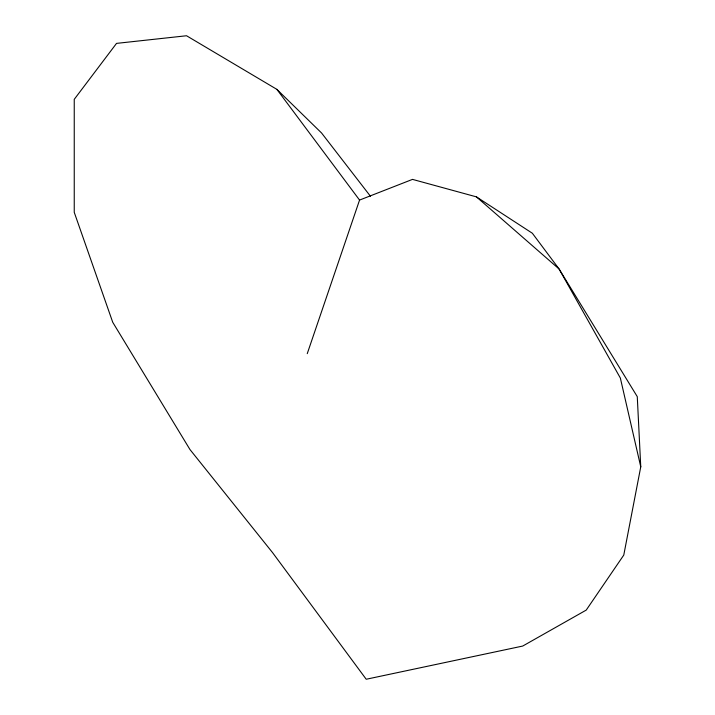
<?xml version="1.0" encoding="UTF-8"?>
<svg xmlns="http://www.w3.org/2000/svg" width="715" height="715" viewBox="0 0 715 715"><rect width="100%" height="100%" fill="white"/><g stroke="black" fill="none" stroke-linecap="round" stroke-linejoin="round"><path stroke-width="1.07" d="M307.253 353.657L359.556 200.075L412.501 179.385L476.431 196.866L532.353 233.242L559.076 268.992L637.271 396.637L640.756 466.841L623.775 555.072L586.228 610.092L522.71 646.056L366.214 679.25L272.54 552.597L189.976 449.547L112.738 322.286L74.244 212.31L74.244 99.349L116.527 43.383L186.535 35.75L276.866 89.357L321.553 132.972L370.495 196.303M476.431 196.866L559.076 268.992L620.352 378.047L640.756 466.841M276.866 89.357L359.556 200.075"/></g></svg>
